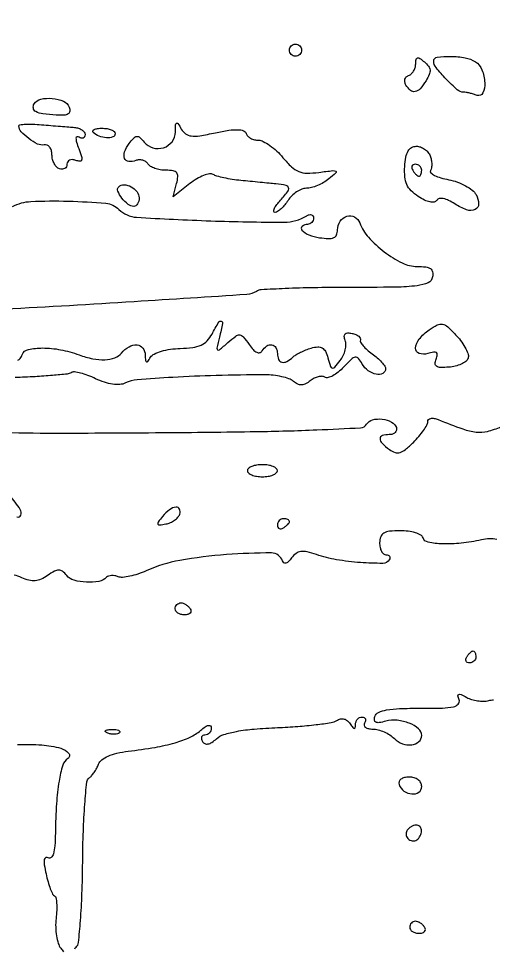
# Model space of a CAD drawing. Extents: x 0 to 4160, y 0 to 3120.
# Drawn here: x 3515 to 3593.9, y 1827.5 to 1982.2 of the extents above; entities that cross this region are included whole.
import ezdxf

# ---------------------------------------------------------------- set-up
doc = ezdxf.new("R2010")
doc.units = 0

msp = doc.modelspace()

# ---------------------------------------------------------------- linework, layer by layer
for points in [[(4159.499279, 606.274193, 0.000001), (4159.667734, 974.478125, 0.000057), (4159.806661, 1380.08378, 0.000034), (4159.883999, 1862.25), (4160, 3120), (3296.563358, 3120), (2433.126717, 3120)], [(757.647081, 3119.740147, 0.000002), (520.492565, 3119.487217, 0.4139)], [(1964.75, 0.149832, 0.000016), (2717.930904, 0.232101, 0.000028), (3351.473438, 0.357111)], [(3513.936622, 1950.966081, -0.112044), (3516.991641, 1951.805797, -0.017931), (3523.223302, 1951.863286, -0.015053), (3529.472658, 1951.508342, -0.176437), (3531.648613, 1950.494244, 0.183023), (3534.569706, 1949.177976, 0.006711), (3546.914431, 1948.586229, 0.007886), (3559.115894, 1948.357983, 0.140031), (3562.866558, 1949.417528, -0.070518), (3563.300303, 1949.607479, -0.145595), (3563.667051, 1949.601174, -0.189641), (3563.908889, 1949.405138, -0.129413), (3564, 1949.059017, -0.093332), (3563.923877, 1948.654762, -0.09642), (3563.70625, 1948.311086, -0.099167), (3563.381556, 1948.081062, -0.105053), (3563, 1948, 0.18085), (3562.126083, 1947.673217, 0.419834), (3562.088161, 1947.04361, 0.117309), (3563.243905, 1946.248788, 0.055847), (3565, 1945.786692, 0.024498), (3566.516161, 1945.639555, 0.113205), (3567.377912, 1945.794315, 0.194727), (3567.836208, 1946.254803, 0.099924), (3568, 1947.066204, -0.145879), (3568.430323, 1948.509743, -0.173284), (3569.558167, 1949.363948, -0.202868), (3570.835404, 1949.241914, -0.183627), (3571.706036, 1948.233141, 0.096846), (3573.141981, 1945.847956, 0.046897), (3575.777477, 1943.431466, 0.046991), (3578.760255, 1941.58445, 0.115642), (3581.253433, 1941, -0.028107), (3582.675729, 1940.919985, -0.122653), (3583.459747, 1940.628022, -0.198609), (3583.810381, 1940.090628, -0.094528), (3583.808279, 1939.25, -0.244086), (3583.052452, 1938.295599, -0.075293), (3581.229278, 1937.787332, -0.027393), (3577.670705, 1937.54925, -0.003008), (3569.484955, 1937.5, 0.004352), (3564.053302, 1937.452727, 0.006528), (3559.314331, 1937.308327, 0.003015), (3555.298009, 1937.109166, 0.131387), (3554.5, 1936.847496, -0.128987), (3552.917797, 1936.320402, -0.000519), (3534.153681, 1935.118236, -0.002537), (3512.664651, 1933.873314, -0.001536)], [(3514.814062, 1925.389179, 0.154845), (3515.231252, 1925.695874, 0.065898), (3515.566172, 1926.311847, -0.253148), (3516.572814, 1927.17448, -0.053988), (3518.945657, 1927.423975, -0.047077), (3521.934041, 1927.132605, -0.039618), (3525, 1926.282518, 0.037583), (3527.295332, 1925.636042, 0.060261), (3529.321261, 1925.475598, 0.076052), (3530.948418, 1925.793863, 0.134071), (3532.061968, 1926.574667, -0.087702), (3533.323524, 1927.643997, -0.153719), (3534.64616, 1927.944085, -0.212698), (3535.617781, 1927.411909, -0.161843), (3536.015313, 1926.25, 0.014855), (3536.049725, 1925.355641, 0.28285), (3536.205217, 1925.137592, 0.345793), (3536.438704, 1925.201161, 0.018628), (3536.901711, 1925.875206, -0.140269), (3537.509214, 1926.41608, -0.03934), (3538.705766, 1926.880297, -0.036138), (3540.210455, 1927.215515, -0.030195), (3541.841523, 1927.357097, 0.026319), (3543.909312, 1927.520461, 0.072882), (3545.309599, 1927.918536, 0.095052), (3546.316967, 1928.62563, 0.069575), (3547.124105, 1929.731892, -0.008417), (3548.23857, 1931.732595, -0.369278), (3548.659652, 1931.880716, -0.366891), (3548.87379, 1931.487119, -0.008386), (3548.369315, 1929.25, 0.00496), (3547.93795, 1927.396377, 0.307474), (3548.05648, 1927.097773, 0.33665), (3548.363893, 1927.114124, 0.005496), (3549.749117, 1928.313451, -0.017762), (3551.066403, 1929.398592, -0.188311), (3551.722445, 1929.588153, -0.199535), (3552.312922, 1929.277076, -0.020256), (3553.294446, 1927.990007, 0.033947), (3553.964583, 1927.159406, 0.091902), (3554.569129, 1926.708582, 0.172297), (3555.068527, 1926.650276, 0.200682), (3555.454609, 1926.926556, -0.099842), (3556.230787, 1927.755394, -0.198863), (3557.091796, 1927.953879, -0.230673), (3557.749627, 1927.484792, -0.12513), (3558, 1926.5, 0.098951), (3558.194838, 1925.525123, 0.239578), (3558.738223, 1925.061849, 0.185986), (3559.557745, 1925.170724, 0.062985), (3560.55, 1925.887605, -0.052668), (3561.060953, 1926.272993, -0.019985), (3561.84546, 1926.702605, -0.019532), (3562.742397, 1927.105297, -0.02259), (3563.626035, 1927.415648, -0.054281), (3564.704096, 1927.61643, -0.153735), (3565.440706, 1927.444422, -0.145096), (3565.971909, 1926.872075, -0.04651), (3566.39247, 1925.778043, 0.012271), (3566.828674, 1924.360816, 0.266299), (3567.142118, 1924.081912, 0.27466), (3567.533964, 1924.215894, 0.012899), (3568.447751, 1925.347199, 0.053295), (3568.946158, 1926.165348, 0.048973), (3569.277451, 1927.09365, 0.052303), (3569.403888, 1927.988199, 0.100917), (3569.285408, 1928.698623, -0.062451), (3569.123222, 1929.356617, -0.225869), (3569.258277, 1929.75434, -0.202742), (3569.668537, 1929.927359, -0.050802), (3570.406912, 1929.851424, -0.043267), (3571.03547, 1929.663528, -0.070744), (3571.517687, 1929.388575, -0.10224), (3571.785842, 1929.075053, -0.227995), (3571.802821, 1928.769257, 0.234571), (3571.828881, 1928.386335, 0.043107), (3572.249891, 1927.790232, 0.038276), (3572.910271, 1927.119466, 0.026424), (3573.75, 1926.462553, -0.025978), (3574.611328, 1925.789982, -0.031734), (3575.339063, 1925.072437, -0.033273), (3575.857211, 1924.408219, -0.150102), (3576, 1923.943296, -0.284972), (3575.532511, 1923.189669, -0.167814), (3574.444804, 1923.049884, -0.106665), (3573.093817, 1923.648736, -0.107529), (3572.114622, 1924.75, 0.042334), (3571.474877, 1925.69081, 0.270146), (3570.956113, 1925.886851, 0.151785), (3570.320832, 1925.56602, 0.012509), (3569.005319, 1924.227826, -0.034378), (3568.119758, 1923.402454, -0.047553), (3567.215752, 1922.801781, -0.057087), (3566.421962, 1922.487133, -0.207115), (3565.896582, 1922.563916, 0.132949), (3565.412784, 1922.70788, 0.066615), (3564.773739, 1922.638495, 0.058902), (3564.086277, 1922.380631, 0.054103), (3563.456195, 1921.963645, -0.050936), (3562.695152, 1921.453047, -0.113992), (3562.02647, 1921.273622, -0.121049), (3561.373119, 1921.409999, -0.061582), (3560.66218, 1921.865403, 0.086988), (3559.915694, 1922.292005, 0.029728), (3558.715017, 1922.645351, 0.028503), (3557.316641, 1922.885075, 0.029252), (3555.91218, 1922.961414, 0.005607), (3547.795913, 1922.836428, 0.008041), (3540.608954, 1922.529402, 0.005625), (3534.675911, 1922.113248, 0.089161), (3532.729363, 1921.59724, -0.092578), (3531.776027, 1921.351427, -0.052891), (3530.584038, 1921.396703, -0.045149), (3529.225572, 1921.720351, -0.031735), (3527.769831, 1922.314611, 0.022844), (3526.484436, 1922.866179, 0.029601), (3525.25943, 1923.245759, 0.030138), (3524.235861, 1923.433113, 0.170203), (3523.701806, 1923.315706, -0.11234), (3523.042363, 1923.089954, -0.004902), (3520.604049, 1922.854448, -0.008116), (3517.68509, 1922.649048, -0.005682), (3514.390773, 1922.508443, -0.00839)], [(3511.438867, 1913.41061, 0.008672), (3520.912309, 1913.260403, 0.001505), (3538.819707, 1913.340947, 0.00187), (3554.462137, 1913.516888, 0.006529), (3564.552393, 1913.799952, 0.003354), (3571.843726, 1914.148836, 0.245432), (3572.839357, 1914.740074, -0.193949), (3573.831132, 1915.469409, -0.092086), (3575.440288, 1915.577845, -0.092063), (3576.981391, 1915.101163, -0.193736), (3577.779124, 1914.162627, -0.137419), (3577.800644, 1913.720411, -0.144737), (3577.587722, 1913.341522, -0.118285), (3577.159404, 1913.087178, -0.075238), (3576.583333, 1913, 0.072144), (3575.4392, 1912.83405, 0.336937), (3575.06991, 1912.330462, 0.198287), (3575.401487, 1911.564931, 0.034811), (3576.625901, 1910.531598, 0.077868), (3577.565294, 1910.047367, 0.153332), (3578.396938, 1910.033866, 0.101374), (3579.317486, 1910.525016, 0.02331), (3580.625901, 1911.71681, 0.020538), (3581.534787, 1912.703596, 0.024651), (3582.302608, 1913.705343, 0.024494), (3582.856096, 1914.596668, 0.127362), (3583, 1915.152443, -0.187078), (3583.139293, 1915.511702, -0.15943), (3583.4951, 1915.712991, -0.099422), (3584.054758, 1915.713241, -0.046864), (3584.75, 1915.504706, 0.010231), (3588.826993, 1913.948651, 0.058214), (3591.084293, 1913.42525, 0.09009), (3592.937088, 1913.55171, 0.043636), (3595.188154, 1914.335507, -0.048744)], [(3514.671553, 1899.295796, 0.4166), (3515.324449, 1899.589762, 0.233623), (3515.228422, 1900.539676, 0.041758), (3513.469038, 1902.88685, 0.010756)], [(3594.471282, 1895.553872, 0.067528), (3593.297769, 1895.66323, 0.043595), (3591.94204, 1895.48727, -0.026713), (3588.555368, 1894.931029, -0.036483), (3585.466263, 1894.8184, -0.038987), (3583.071573, 1895.093614, -0.270493), (3582.219264, 1895.842207, 0.192517), (3581.841762, 1896.288461, 0.04822), (3580.943055, 1896.659898, 0.042184), (3579.753042, 1896.915081, 0.03174), (3578.416667, 1897, 0.023613), (3576.646544, 1896.916356, 0.10922), (3575.677083, 1896.603659, 0.175693), (3575.174263, 1895.998594, 0.0866), (3575, 1895, 0.050979), (3575.07823, 1894.234725, 0.070927), (3575.311086, 1893.5875, 0.09101), (3575.654781, 1893.152336, 0.182172), (3576.059017, 1893, -0.084009), (3576.42529, 1892.938022, -0.162753), (3576.657661, 1892.758449, -0.181256), (3576.72074, 1892.490945, -0.107038), (3576.609824, 1892.177699, -0.260496), (3575.522307, 1891.572871, -0.01718), (3571.805676, 1891.708466, -0.024752), (3567.814247, 1892.191039, -0.040301), (3564.50978, 1893.036113, 0.024927), (3562.923053, 1893.49425, 0.091451), (3561.882998, 1893.545097, 0.128798), (3561.091258, 1893.219898, 0.073509), (3560.360781, 1892.478719, -0.039618), (3559.865652, 1891.903331, -0.116097), (3559.422591, 1891.631764, -0.224621), (3559.077707, 1891.674467, -0.172673), (3558.840927, 1891.97722, 0.322863), (3556.997421, 1893.305738, 0.018094), (3549.530018, 1893.034328, 0.026263), (3541.767445, 1892.058714, 0.061241), (3536.180008, 1890.331119, -0.025367), (3534.811239, 1889.797899, -0.028284), (3533.443918, 1889.428006, -0.029295), (3532.256931, 1889.249735, -0.114726), (3531.527774, 1889.350968, 0.04989), (3530.97395, 1889.502283, 0.052806), (3530.411754, 1889.536901, 0.058857), (3529.924352, 1889.457446, 0.127236), (3529.599366, 1889.266032, -0.151677), (3528.302389, 1888.583645, -0.056792), (3526.22905, 1888.438657, -0.056805), (3524.178269, 1888.763581, -0.153041), (3522.953283, 1889.55629, 0.05148), (3522.24472, 1890.250552, 0.169705), (3521.636104, 1890.463194, 0.128705), (3520.92081, 1890.275907, 0.024737), (3519.77654, 1889.556036, -0.047342), (3518.69376, 1888.941244, -0.084613), (3517.705438, 1888.685764, -0.08336), (3516.678157, 1888.770393, -0.044779), (3515.475167, 1889.193268, 0.058253), (3514.191823, 1889.605991, 0.076081)], [(3524.294357, 1827.432562, -0.130911), (3524.5, 1827.708302, 0.20237), (3524.913252, 1828.461543, 0.006062), (3525.243728, 1832.110489, 0.010901), (3525.495544, 1836.570907, 0.00662), (3525.608369, 1841.85345, -0.006714), (3525.719651, 1847.018159, -0.01038), (3525.968248, 1851.474248, -0.005042), (3526.291715, 1855.201248, -0.224572), (3526.681311, 1855.85345, 0.065852), (3527.094274, 1856.217131, 0.029125), (3527.540209, 1856.792872, 0.028203), (3527.948283, 1857.466906, 0.033859), (3528.250713, 1858.143562, -0.140463), (3528.785667, 1858.874621, -0.061718), (3529.825669, 1859.493367, -0.047469), (3531.301953, 1859.980213, -0.026111), (3533.177771, 1860.305049, 0.012445), (3537.643792, 1860.953313, 0.027922), (3540.982329, 1861.716949, 0.037047), (3543.472361, 1862.639325, 0.072074), (3545.25, 1863.785558, -0.026334), (3546.000396, 1864.372718, -0.101157), (3546.541244, 1864.607579, -0.261732), (3546.860235, 1864.507528, -0.190994), (3547, 1864.154988, -0.090524), (3546.919508, 1863.714043, -0.09553), (3546.688914, 1863.339278, -0.099669), (3546.345017, 1863.088518, -0.108259), (3545.940983, 1863, 0.118795), (3545.59033, 1862.915496, 0.186622), (3545.386426, 1862.687114, 0.153481), (3545.367349, 1862.342178, 0.076207), (3545.54026, 1861.934857, 0.145519), (3545.938953, 1861.579341, 0.158741), (3546.45263, 1861.515135, 0.099835), (3547.095492, 1861.779024, 0.036776), (3547.872508, 1862.384622, -0.107688), (3549.095237, 1863.086356, -0.031415), (3551.213054, 1863.612832, -0.024394), (3554.136401, 1864.001171, -0.010727), (3558.033278, 1864.242448, 0.008489), (3561.382331, 1864.434764, 0.011216), (3564.42417, 1864.730043, 0.008758), (3566.938423, 1865.075938, 0.100169), (3567.87185, 1865.420799, -0.084498), (3568.492636, 1865.67234, -0.114409), (3569.095796, 1865.665438, -0.11254), (3569.641548, 1865.392727, -0.07983), (3570.096491, 1864.878115, 0.017021), (3570.525459, 1864.249272, 0.201371), (3570.773467, 1864.100379, 0.406169), (3570.935897, 1864.218405, 0.039658), (3570.984687, 1864.75, -0.083154), (3571.070659, 1865.227393, -0.091721), (3571.306588, 1865.632812, -0.09923), (3571.653868, 1865.904023, -0.11683), (3572.059017, 1866, -0.108972), (3572.413961, 1865.921712, -0.182303), (3572.6254, 1865.70625, -0.161196), (3572.656512, 1865.3821, -0.082592), (3572.5, 1865, 0.1935), (3572.434563, 1864.621739, 0.18433), (3572.647368, 1864.29375, 0.108335), (3573.151578, 1864.071686, 0.049799), (3573.869554, 1864, -0.065793), (3574.747062, 1863.88403, -0.039106), (3575.742445, 1863.530844, -0.038478), (3576.69693, 1863.014285, -0.053156), (3577.45427, 1862.402873, 0.110667), (3578.789547, 1861.556465, 0.115691), (3580.336109, 1861.379127, 0.15017), (3581.528696, 1861.903576, 0.217951), (3582, 1862.933431, 0.221736), (3581.47936, 1864.049718, 0.080454), (3579.940622, 1864.966678, 0.070398), (3577.933819, 1865.449881, 0.088101), (3576.027793, 1865.297017, -0.024963), (3574.93269, 1865.068338, -0.143737), (3574.351787, 1865.144032, -0.284733), (3574.121638, 1865.479774, -0.093847), (3574.209447, 1866.098358, -0.208473), (3574.81214, 1866.759463, -0.060341), (3576.161413, 1867.176828, -0.035981), (3578.33302, 1867.41123, -0.010222), (3581.730324, 1867.462695, 0.007164), (3585.436256, 1867.496169, 0.046875), (3587.281884, 1867.713178, 0.149473), (3588.086166, 1868.160397, 0.291071), (3588.226466, 1868.852223, -0.040173), (3588.026386, 1869.532361, -0.380703), (3588.165655, 1869.77463, -0.194419), (3588.556006, 1869.750203, -0.015917), (3589.481503, 1869.27029, 0.054606), (3590.308145, 1868.919718, 0.037689), (3591.301906, 1868.700982, 0.038016), (3592.302385, 1868.635541, 0.061352), (3593.14736, 1868.748786, -0.066764), (3593.963968, 1868.849281, -0.048454)], [(3514.762612, 1861.431269, -0.025076), (3518.806739, 1861.345064, -0.050194), (3521.953351, 1860.79923, -0.14295), (3523.276176, 1859.977167, -0.467122), (3523.148496, 1859.091775, 0.183626), (3522.295544, 1857.979076, 0.031147), (3521.678728, 1855.327256, 0.026217), (3521.252884, 1851.60278, 0.011848), (3521.067489, 1846.690983, -0.014205), (3520.977253, 1844.566082, -0.051678), (3520.743532, 1843.237319, -0.131082), (3520.374461, 1842.618889, -0.344101), (3519.893067, 1842.566088, 0.236623), (3519.46988, 1842.603799, 0.270115), (3519.221161, 1842.288135, 0.073791), (3519.227786, 1841.418697, 0.014417), (3519.514683, 1839.875105, 0.016293), (3519.843, 1838.562962, 0.022593), (3520.22772, 1837.413363, 0.020138), (3520.616342, 1836.515263, 0.189055), (3520.918973, 1836.234215, -0.259909), (3521.160603, 1835.939948, -0.027008), (3521.276255, 1835.01897, -0.028105), (3521.293761, 1833.830009, -0.018688), (3521.186342, 1832.470441, 0.034629), (3521.118396, 1831.02543, 0.03403), (3521.24958, 1829.576276, 0.03603), (3521.542783, 1828.325971, 0.097899), (3521.975076, 1827.530032, -0.043455), (3522.398073, 1826.919457, -0.051604)]]:
    msp.add_lwpolyline(points, format="xyb")
for points in [[(3562, 1977, -0.099038), (3561.923658, 1976.618362, -0.097945), (3561.70625, 1976.29375, -0.097945), (3561.381638, 1976.076342, -0.099038), (3561, 1976, -0.099038), (3560.618362, 1976.076342, -0.097945), (3560.29375, 1976.29375, -0.097945), (3560.076342, 1976.618362, -0.099038), (3560, 1977, -0.099038), (3560.076342, 1977.381638, -0.097945), (3560.29375, 1977.70625, -0.097945), (3560.618362, 1977.923658, -0.099038), (3561, 1978, -0.099038), (3561.381638, 1977.923658, -0.097945), (3561.70625, 1977.70625, -0.097945), (3561.923658, 1977.381638, -0.099038)], [(3582.71467, 1971.914722, -0.03692), (3581.740593, 1970.584496, -0.164227), (3580.921229, 1970.094024, -0.234519), (3580.156708, 1970.286692, -0.077565), (3579.381966, 1971.190983, -0.088972), (3579.190642, 1971.675477, -0.118107), (3579.207877, 1972.147368, -0.128568), (3579.43188, 1972.532001, -0.117017), (3579.822949, 1972.774316, 0.105639), (3580.272924, 1973.039325, 0.070301), (3580.654241, 1973.503528, 0.066132), (3580.911957, 1974.088087, 0.07091), (3581, 1974.705778, -0.040343), (3581.060339, 1975.452387, -0.305397), (3581.290201, 1975.697113, -0.210209), (3581.685418, 1975.620909, -0.021968), (3582.455217, 1975.037167, -0.05581), (3583.129869, 1974.336616, -0.144024), (3583.380628, 1973.688148, -0.124269), (3583.257288, 1972.944534, -0.036668)], [(3590.919817, 1975.070718, -0.161562), (3592.014787, 1973.733578, -0.079002), (3592.475223, 1971.55328, -0.119719), (3592.154527, 1969.866302, -0.396818), (3591.202291, 1969.475868, 0.018615), (3590.614882, 1969.676533, 0.015653), (3589.979366, 1969.846036, 0.015939), (3589.388938, 1969.964168, 0.041423), (3588.957168, 1970, -0.183474), (3587.921161, 1970.393405, -0.020597), (3586.075519, 1972.172401, -0.021073), (3584.384505, 1974.098661, -0.171223), (3584, 1975.188561, -0.376167), (3584.564958, 1975.833242, -0.03718), (3586.794121, 1975.961106, -0.03993), (3589.238929, 1975.723593, -0.09721)], [(3523.356158, 1967.514252, -0.106039), (3523.463593, 1966.827219, -0.245251), (3523.204045, 1966.391442, -0.128469), (3522.514513, 1966.180355, -0.025495), (3521.213146, 1966.192648, -0.016986), (3518.997872, 1966.402384, -0.08627), (3517.818316, 1966.767883, -0.232842), (3517.403217, 1967.324623, -0.18629), (3517.542705, 1968.069098, -0.203714), (3518.642787, 1968.846667, -0.077283), (3520.558637, 1968.960038, -0.077237), (3522.419599, 1968.4862, -0.202944)], [(3524.25, 1964.136228, -0.057766), (3524.919261, 1964.005369, -0.07281), (3525.485938, 1963.728931, -0.088069), (3525.867119, 1963.355664, -0.156306), (3526, 1962.940983, -0.108525), (3525.921998, 1962.585841, -0.182066), (3525.707138, 1962.374051, -0.161556), (3525.383952, 1962.342384, -0.082915), (3525.003023, 1962.498132, 0.211348), (3524.669339, 1962.544138, 0.328217), (3524.499457, 1962.323868, 0.080513), (3524.587665, 1961.688729, 0.016163), (3524.960073, 1960.605015, -0.01374), (3525.424453, 1959.274664, -0.141126), (3525.440572, 1958.698358, -0.368331), (3525.148448, 1958.493081, -0.068387), (3524.457051, 1958.654855, 0.073092), (3523.900013, 1958.779702, 0.121431), (3523.428009, 1958.700078, 0.152544), (3523.116499, 1958.431485, 0.140027), (3523, 1958.023655, -0.114032), (3522.902719, 1957.602651, -0.14094), (3522.634058, 1957.304971, -0.130141), (3522.229703, 1957.180893, -0.090409), (3521.754241, 1957.248586, -0.121323), (3521.277401, 1957.549682, -0.068684), (3520.873178, 1958.105295, -0.062089), (3520.598727, 1958.817558, -0.060463), (3520.504241, 1959.58192, 0.067882), (3520.405339, 1960.295273, 0.099535), (3520.118322, 1960.857881, 0.125197), (3519.692814, 1961.182391, 0.152441), (3519.196429, 1961.232143, -0.166629), (3518.11377, 1961.371006, -0.046727), (3516.640233, 1962.276824, -0.046436), (3515.371693, 1963.429002, -0.187302), (3515, 1964.38642, -0.377318), (3515.170661, 1964.580373, -0.01807), (3516.101562, 1964.665747, -0.022054), (3517.312159, 1964.679327, -0.013169), (3518.75, 1964.594077, 0.000323), (3520.314056, 1964.460953, 0.000303), (3521.9125, 1964.326916, 0.000301), (3523.331023, 1964.20969, 0.00104)], [(3531, 1963.088484, -0.319036), (3530.619981, 1962.55353, -0.099013), (3529.586443, 1962.409883, -0.076138), (3528.327326, 1962.679921, -0.105931), (3527.362278, 1963.304389, -0.286074), (3527.301695, 1963.565325, -0.2027), (3527.507461, 1963.795664, -0.080137), (3528.047827, 1963.952087, -0.03047), (3528.833333, 1964, -0.040166), (3529.662941, 1963.933248, -0.059481), (3530.363542, 1963.732242, -0.078229), (3530.839978, 1963.437269, -0.218452)], [(3547.691986, 1963.24316, -0.013029), (3549.944446, 1963.662525, -0.045307), (3551.420251, 1963.762239, -0.08232), (3552.343277, 1963.587248, -0.228195), (3552.791537, 1963.12539, 0.11826), (3553.059693, 1962.694979, 0.069288), (3553.54928, 1962.330583, 0.06307), (3554.174892, 1962.083958, 0.062465), (3554.84431, 1962, -0.119187), (3555.652178, 1961.80465, -0.036243), (3556.735321, 1961.145083, -0.034006), (3557.88228, 1960.203446, -0.03126), (3558.925954, 1959.089643, 0.030588), (3560.355113, 1957.56034, 0.093443), (3561.544428, 1956.795116, 0.096283), (3562.909948, 1956.527662, 0.0337), (3564.914977, 1956.660055, -0.003918), (3567.233571, 1956.952515, -0.177579), (3567.695933, 1956.842374, -0.4915), (3567.716624, 1956.554677, -0.012183), (3566.55887, 1955.570413, -0.039254), (3565.683493, 1954.969284, -0.031482), (3564.659081, 1954.461309, -0.032466), (3563.646197, 1954.111556, -0.066994), (3562.817344, 1954, 0.092777), (3562.0366, 1953.853873, 0.052658), (3561.178914, 1953.4125, 0.050099), (3560.379232, 1952.765034, 0.058024), (3559.767927, 1952, -0.030385), (3559.222576, 1951.234486, -0.036238), (3558.617189, 1950.5875, -0.039214), (3558.039765, 1950.132126, -0.148421), (3557.604466, 1950, -0.36039), (3557.407708, 1950.162988, -0.143973), (3557.444794, 1950.537193, -0.061729), (3557.772576, 1951.125856, -0.026055), (3558.345012, 1951.828741, 0.013472), (3559.701315, 1953.41111, 0.224701), (3559.861257, 1954.065772, 0.30358), (3559.441063, 1954.480525, 0.022143), (3557.75, 1954.727681, 0.000434), (3556.640513, 1954.83898, 0.000172), (3555.115098, 1954.990137, 0.00017), (3553.467607, 1955.152255, 0.000213), (3551.939696, 1955.301425, -0.014052), (3550.498037, 1955.482574, -0.015326), (3549.110285, 1955.74048, -0.01492), (3547.940477, 1956.032009, -0.069989), (3547.307233, 1956.310119, 0.188493), (3546.708289, 1956.419704, 0.04649), (3545.730967, 1956.133834, 0.041086), (3544.592931, 1955.570559, 0.031207), (3543.446806, 1954.779498), (3540.658538, 1952.586246), (3541.235649, 1954.793123, 0.040564), (3541.439605, 1955.948722, 0.194826), (3541.251456, 1956.576426, 0.188291), (3540.673975, 1956.909005, 0.037592), (3539.465397, 1957, -0.041643), (3538.518467, 1957.079002, -0.043727), (3537.613648, 1957.313776, -0.047884), (3536.87674, 1957.65797, -0.121736), (3536.457866, 1958.068174, 0.107533), (3536.102326, 1958.436441, 0.081854), (3535.590118, 1958.6685, 0.077466), (3535.002791, 1958.731837, 0.079972), (3534.430874, 1958.611848, -0.120739), (3533.262253, 1958.463707, -0.278682), (3532.588239, 1958.984436, -0.185693), (3532.585832, 1960.066319, -0.066697), (3533.334646, 1961.442978, -0.025845), (3534.09208, 1962.373808, -0.1862), (3534.599006, 1962.629961, -0.212942), (3535.106108, 1962.46196, -0.034649), (3535.839381, 1961.693534, 0.151042), (3537.304826, 1960.737072, 0.148638), (3539.064671, 1960.766425, 0.152896), (3540.475615, 1961.763595, 0.160832), (3541.030409, 1963.366631, -0.008499), (3541.068549, 1964.586686, -0.269078), (3541.225265, 1964.82907, -0.383223), (3541.45886, 1964.766733, -0.012363), (3542.014192, 1963.86777, 0.103284), (3542.732775, 1963.07201, 0.130969), (3543.652722, 1962.71517, 0.067817), (3545.077836, 1962.75203, 0.012212)], [(3583.396256, 1959.409758, -0.042553), (3583.590469, 1958.737784, -0.041017), (3583.671241, 1958.03425, -0.04394), (3583.636151, 1957.402642, -0.102924), (3583.475454, 1956.960284, 0.360553), (3583.528076, 1956.582821, 0.068304), (3584.14466, 1956.15755, 0.045782), (3585.173697, 1955.751425, 0.024743), (3586.499308, 1955.434152, -0.040184), (3587.931598, 1955.044269, -0.039125), (3589.296532, 1954.427665, -0.041846), (3590.405419, 1953.691357, -0.102759), (3591.029802, 1952.944314, -0.110913), (3591.461873, 1951.385999, -0.311452), (3590.896306, 1950.472396, -0.191678), (3589.471109, 1950.424112, -0.058854), (3587.508171, 1951.402689, 0.032346), (3586.482309, 1951.983767, 0.063758), (3585.595502, 1952.280952, 0.094989), (3584.917203, 1952.285432, 0.211684), (3584.5, 1952, -0.216944), (3584.078888, 1951.71807, -0.092309), (3583.384908, 1951.73293, -0.062085), (3582.476144, 1952.043712, -0.031639), (3581.425269, 1952.640922, -0.049026), (3580.223216, 1953.609034, -0.093322), (3579.515861, 1954.623905, -0.085961), (3579.192586, 1955.884171, -0.036727), (3579.181803, 1957.629807, -0.028482), (3579.377763, 1959.199545, -0.084126), (3579.74817, 1960.217442, -0.133025), (3580.316238, 1960.790125, -0.131995), (3581.097398, 1961, -0.085367), (3581.788544, 1960.881132, -0.066228), (3582.469245, 1960.532866, -0.066074), (3583.036742, 1960.017675, -0.084024)], [(3580.5, 1957, 0.029505), (3580.768994, 1956.617226, 0.035638), (3581.066025, 1956.29375, 0.038439), (3581.34829, 1956.065539, 0.151918), (3581.559017, 1956, 0.210953), (3581.727648, 1956.07446, 0.081139), (3581.870461, 1956.29375, 0.061769), (3581.967655, 1956.617151, 0.042167), (3582, 1957, 0.105053), (3581.918938, 1957.381556, 0.099167), (3581.688914, 1957.70625, 0.09642), (3581.345238, 1957.923877, 0.093332), (3580.940983, 1958, 0.108972), (3580.586039, 1957.921712, 0.182303), (3580.3746, 1957.70625, 0.161196), (3580.343488, 1957.3821, 0.082592)], [(3535, 1952.393011, -0.061119), (3534.934643, 1951.860334, -0.079666), (3534.742218, 1951.409197, -0.097504), (3534.45714, 1951.107183, -0.156213), (3534.122445, 1951, -0.168355), (3533.157913, 1951.334241, -0.062149), (3532.132241, 1952.372096, -0.06662), (3531.459476, 1953.540828, -0.302411), (3531.606442, 1954.273108, -0.217121), (3532.494649, 1954.605196, -0.109462), (3533.665566, 1954.258497, -0.101297), (3534.648547, 1953.417301, -0.166787)], [(3589.706373, 1925.677204, -0.144288), (3589.33537, 1925.192207, -0.051497), (3588.574937, 1924.748404, -0.045822), (3587.590076, 1924.406873, -0.039934), (3586.512797, 1924.230368, -0.023422), (3585.159202, 1924.181971, -0.138531), (3584.485802, 1924.380288, -0.261011), (3584.244923, 1924.822843, -0.08879), (3584.387649, 1925.567814, 0.05033), (3584.589937, 1926.310761, 0.295042), (3584.436768, 1926.664579, 0.200339), (3583.977508, 1926.754335, 0.026229), (3582.993708, 1926.498003, -0.161676), (3581.572263, 1926.516834, -0.335521), (3580.989631, 1927.38789, -0.158263), (3581.590632, 1928.929061, -0.068617), (3583.222404, 1930.443225, -0.033995), (3584.59619, 1931.272417, -0.173838), (3585.466106, 1931.386901, -0.13543), (3586.332076, 1930.933195, -0.017826), (3587.809922, 1929.449188, -0.031377), (3588.680801, 1928.383057, -0.039105), (3589.342614, 1927.289017, -0.043252), (3589.729905, 1926.317714, -0.166352)], [(3553, 1907, 0.226478), (3553.182831, 1906.617064, 0.074992), (3553.734375, 1906.29375, 0.057076), (3554.542644, 1906.073116, 0.038131), (3555.5, 1906, 0.038131), (3556.457356, 1906.073116, 0.057076), (3557.265625, 1906.29375, 0.074992), (3557.817169, 1906.617064, 0.226478), (3558, 1907, 0.226478), (3557.817169, 1907.382936, 0.074992), (3557.265625, 1907.70625, 0.057076), (3556.457356, 1907.926884, 0.038131), (3555.5, 1908, 0.038131), (3554.542644, 1907.926884, 0.057076), (3553.734375, 1907.70625, 0.074992), (3553.182831, 1907.382936, 0.226478)], [(3538.904277, 1899.384661, 0.012546), (3538.168979, 1898.452027, 0.269635), (3538.130014, 1898.117054, 0.332895), (3538.395182, 1897.966234, 0.016462), (3539.448966, 1898.134661, 0.05429), (3540.200973, 1898.367188, 0.050949), (3540.902719, 1898.759869, 0.054749), (3541.453828, 1899.244562, 0.105041), (3541.750467, 1899.75, 0.180186), (3541.71991, 1900.619413, 0.338837), (3541.144934, 1900.95301, 0.133711), (3540.060251, 1900.50269, 0.054734)], [(3558, 1897.940983, 0.108972), (3558.078288, 1897.586039, 0.182303), (3558.29375, 1897.3746, 0.161196), (3558.6179, 1897.343488, 0.082592), (3559, 1897.5, 0.029505), (3559.382774, 1897.768994, 0.035638), (3559.70625, 1898.066025, 0.038439), (3559.934461, 1898.34829, 0.151918), (3560, 1898.559017, 0.210953), (3559.92554, 1898.727648, 0.081139), (3559.70625, 1898.870461, 0.061769), (3559.382849, 1898.967655, 0.042167), (3559, 1899, 0.105053), (3558.618444, 1898.918938, 0.099167), (3558.29375, 1898.688914, 0.09642), (3558.076123, 1898.345238, 0.093332)], [(3543.5, 1884, -0.139169), (3543.607943, 1883.620352, -0.191142), (3543.478525, 1883.29375, -0.138808), (3543.110654, 1883.073267, -0.066118), (3542.559017, 1883, -0.062283), (3541.962904, 1883.074545, -0.080552), (3541.457961, 1883.29375, -0.097988), (3541.120018, 1883.618621, -0.153634), (3541, 1884, -0.092995), (3541.071618, 1884.381732, -0.096318), (3541.276414, 1884.70625, -0.099231), (3541.581949, 1884.923444, -0.105429), (3541.940983, 1885, -0.089642), (3542.346558, 1884.926698, -0.053229), (3542.7871, 1884.70625, -0.051032), (3543.193797, 1884.382515, -0.06081)], [(3591, 1876, -0.105053), (3590.918938, 1875.618444, -0.099167), (3590.688914, 1875.29375, -0.09642), (3590.345238, 1875.076123, -0.093332), (3589.940983, 1875, -0.108972), (3589.586039, 1875.078288, -0.182303), (3589.3746, 1875.29375, -0.161196), (3589.343488, 1875.6179, -0.082592), (3589.5, 1876, -0.029505), (3589.768994, 1876.382774, -0.035638), (3590.066025, 1876.70625, -0.038439), (3590.34829, 1876.934461, -0.151918), (3590.559017, 1877, -0.210953), (3590.727648, 1876.92554, -0.081139), (3590.870461, 1876.70625, -0.061769), (3590.967655, 1876.382849, -0.042167)], [(3531.729167, 1863.395833, -0.126455), (3531.402231, 1863.202593, -0.060344), (3530.916927, 1863.123424, -0.05415), (3530.359369, 1863.160852, -0.051402), (3529.8125, 1863.316886, -0.054073), (3529.395823, 1863.538436, -0.470617), (3529.37858, 1863.720685, -0.168741), (3529.670344, 1863.862007, -0.018894), (3530.416667, 1863.921053, -0.028489), (3531.112848, 1863.910055, -0.077125), (3531.592839, 1863.799335, -0.208169), (3531.77538, 1863.614691, -0.296942)], [(3578.249533, 1854.75, 0.158083), (3579.039168, 1853.678258, 0.13487), (3580.361025, 1853.189563, 0.175333), (3581.515014, 1853.49796, 0.245384), (3582, 1854.426676, 0.12024), (3581.84677, 1855.054646, 0.111791), (3581.41896, 1855.561201, 0.09567), (3580.751548, 1855.888599, 0.066422), (3579.916667, 1856, 0.053387), (3579.110991, 1855.91373, 0.107922), (3578.533315, 1855.649944, 0.156475), (3578.245859, 1855.244726, 0.158297)], [(3579.542705, 1847.069098, 0.195483), (3579.412739, 1846.300347, 0.177971), (3579.849183, 1845.620737, 0.173509), (3580.632003, 1845.375083, 0.18866), (3581.36052, 1845.693853, 0.094258), (3581.860497, 1846.428701, 0.135693), (3581.969472, 1847.203471, 0.182678), (3581.664889, 1847.772622, 0.181466), (3581.059017, 1848, 0.08447), (3580.65652, 1847.931514, 0.05343), (3580.225445, 1847.726548, 0.051896), (3579.832549, 1847.425195, 0.064898)], [(3580, 1831, 0.153634), (3580.120018, 1830.618621, 0.097988), (3580.457961, 1830.29375, 0.080552), (3580.962904, 1830.074545, 0.062283), (3581.559017, 1830, 0.066118), (3582.110654, 1830.073267, 0.138808), (3582.478525, 1830.29375, 0.191142), (3582.607943, 1830.620352, 0.139169), (3582.5, 1831, 0.06081), (3582.193797, 1831.382515, 0.051032), (3581.7871, 1831.70625, 0.053229), (3581.346558, 1831.926698, 0.089642), (3580.940983, 1832, 0.105429), (3580.581949, 1831.923444, 0.099231), (3580.276414, 1831.70625, 0.096318), (3580.071618, 1831.381732, 0.092995)]]:
    msp.add_lwpolyline(points, format="xyb", close=True)

doc.saveas('drawing.dxf')
